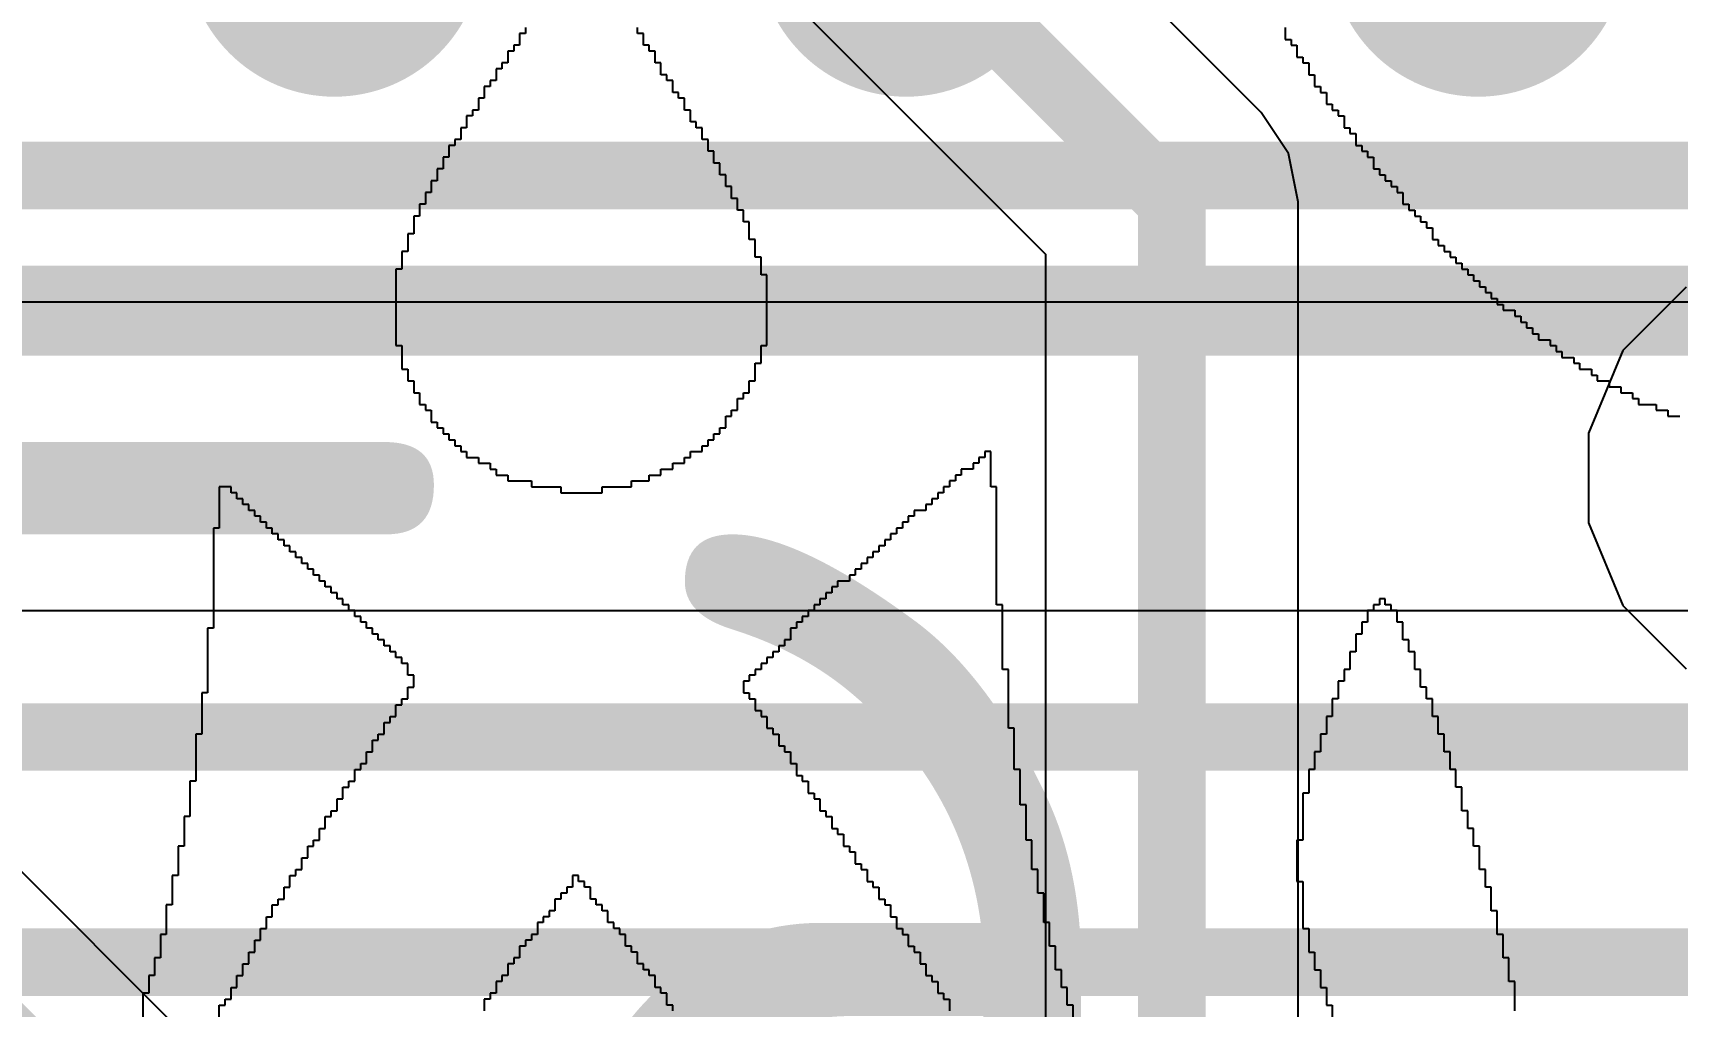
# Model space of a CAD drawing. Header units: inches. Extents: x -1.9 to 51.5, y -1.6 to 35.1.
# Drawn here: x 34.921 to 38.572, y 23.452 to 25.614 of the extents above; entities that cross this region are included whole.
import ezdxf

# ---------------------------------------------------------------- set-up
doc = ezdxf.new("R2010")
doc.units = ezdxf.units.IN
for name, color, linetype in [('Assembly Notes', 76, 'Continuous'), ('Bottom Layer', 76, 'Continuous'), ('Bottom Layer 1', 5, 'Continuous'), ('Bottom Overlay', 54, 'Continuous'), ('Top Assembly', 56, 'Continuous'), ('Top Courtyard', 56, 'Continuous'), ('Top Layer', 16, 'Continuous'), ('Top Layer 1', 1, 'Continuous'), ('Top Paste', 8, 'Continuous'), ('Top Solder', 216, 'Continuous')]:
    doc.layers.add(name, color=color, linetype=linetype)
doc.styles.add('GOST type B', font='', dxfattribs={"height": 0.2})
doc.styles.get('GOST type B').set_extended_font_data('GOST type B')

# ---------------------------------------------------------------- blocks, each defined once
blk = doc.blocks.new('SOIC_16_108')
at = {"layer": 'Top Layer 1'}
h = blk.add_hatch(color=1, dxfattribs=at)
edge = h.paths.add_edge_path()
edge.add_arc((1.7527, 1.905), 0.304, 90, 180)
edge.add_line((1.4487, 1.905), (1.4487, 1.905))
edge.add_arc((1.7527, 1.905), 0.304, 180, 270)
edge.add_line((1.7527, 1.601), (3.3491, 1.601))
edge.add_arc((3.3491, 1.905), 0.304, 270, 360)
edge.add_line((3.6531, 1.905), (3.6531, 1.905))
edge.add_arc((3.3491, 1.905), 0.304, 0, 90)
edge.add_line((3.3491, 2.209), (1.7527, 2.209))
h = blk.add_hatch(color=1, dxfattribs=at)
edge = h.paths.add_edge_path()
edge.add_arc((1.7527, 0.635), 0.304, 90, 180)
edge.add_line((1.4487, 0.635), (1.4487, 0.635))
edge.add_arc((1.7527, 0.635), 0.304, 180, 270)
edge.add_line((1.7527, 0.331), (3.3491, 0.331))
edge.add_arc((3.3491, 0.635), 0.304, 270, 360)
edge.add_line((3.6531, 0.635), (3.6531, 0.635))
edge.add_arc((3.3491, 0.635), 0.304, 0, 90)
edge.add_line((3.3491, 0.939), (1.7527, 0.939))
h = blk.add_hatch(color=1, dxfattribs=at)
edge = h.paths.add_edge_path()
edge.add_arc((1.7527, -0.635), 0.304, 90, 180)
edge.add_line((1.4487, -0.635), (1.4487, -0.635))
edge.add_arc((1.7527, -0.635), 0.304, 180, 270)
edge.add_line((1.7527, -0.939), (3.3491, -0.939))
edge.add_arc((3.3491, -0.635), 0.304, 270, 360)
edge.add_line((3.6531, -0.635), (3.6531, -0.635))
edge.add_arc((3.3491, -0.635), 0.304, 0, 90)
edge.add_line((3.3491, -0.331), (1.7527, -0.331))
at = {"layer": 'Top Paste'}
h = blk.add_hatch(color=8, dxfattribs=at)
edge = h.paths.add_edge_path()
edge.add_arc((1.7527, 1.905), 0.304, 90, 180)
edge.add_line((1.4487, 1.905), (1.4487, 1.905))
edge.add_arc((1.7527, 1.905), 0.304, 180, 270)
edge.add_line((1.7527, 1.601), (3.3491, 1.601))
edge.add_arc((3.3491, 1.905), 0.304, 270, 360)
edge.add_line((3.6531, 1.905), (3.6531, 1.905))
edge.add_arc((3.3491, 1.905), 0.304, 0, 90)
edge.add_line((3.3491, 2.209), (1.7527, 2.209))
h = blk.add_hatch(color=8, dxfattribs=at)
edge = h.paths.add_edge_path()
edge.add_arc((1.7527, 0.635), 0.304, 90, 180)
edge.add_line((1.4487, 0.635), (1.4487, 0.635))
edge.add_arc((1.7527, 0.635), 0.304, 180, 270)
edge.add_line((1.7527, 0.331), (3.3491, 0.331))
edge.add_arc((3.3491, 0.635), 0.304, 270, 360)
edge.add_line((3.6531, 0.635), (3.6531, 0.635))
edge.add_arc((3.3491, 0.635), 0.304, 0, 90)
edge.add_line((3.3491, 0.939), (1.7527, 0.939))
h = blk.add_hatch(color=8, dxfattribs=at)
edge = h.paths.add_edge_path()
edge.add_arc((1.7527, -0.635), 0.304, 90, 180)
edge.add_line((1.4487, -0.635), (1.4487, -0.635))
edge.add_arc((1.7527, -0.635), 0.304, 180, 270)
edge.add_line((1.7527, -0.939), (3.3491, -0.939))
edge.add_arc((3.3491, -0.635), 0.304, 270, 360)
edge.add_line((3.6531, -0.635), (3.6531, -0.635))
edge.add_arc((3.3491, -0.635), 0.304, 0, 90)
edge.add_line((3.3491, -0.331), (1.7527, -0.331))
at = {"layer": 'Top Solder'}
h = blk.add_hatch(color=216, dxfattribs=at)
edge = h.paths.add_edge_path()
edge.add_arc((1.7527, 1.905), 0.329, 90, 180)
edge.add_line((1.4237, 1.905), (1.4237, 1.905))
edge.add_arc((1.7527, 1.905), 0.329, 180, 270)
edge.add_line((1.7527, 1.576), (3.3491, 1.576))
edge.add_arc((3.3491, 1.905), 0.329, 270, 360)
edge.add_line((3.6781, 1.905), (3.6781, 1.905))
edge.add_arc((3.3491, 1.905), 0.329, 0, 90)
edge.add_line((3.3491, 2.234), (1.7527, 2.234))
h = blk.add_hatch(color=216, dxfattribs=at)
edge = h.paths.add_edge_path()
edge.add_arc((1.7527, 0.635), 0.329, 90, 180)
edge.add_line((1.4237, 0.635), (1.4237, 0.635))
edge.add_arc((1.7527, 0.635), 0.329, 180, 270)
edge.add_line((1.7527, 0.306), (3.3491, 0.306))
edge.add_arc((3.3491, 0.635), 0.329, 270, 360)
edge.add_line((3.6781, 0.635), (3.6781, 0.635))
edge.add_arc((3.3491, 0.635), 0.329, 0, 90)
edge.add_line((3.3491, 0.964), (1.7527, 0.964))
h = blk.add_hatch(color=216, dxfattribs=at)
edge = h.paths.add_edge_path()
edge.add_arc((1.7527, -0.635), 0.329, 90, 180)
edge.add_line((1.4237, -0.635), (1.4237, -0.635))
edge.add_arc((1.7527, -0.635), 0.329, 180, 270)
edge.add_line((1.7527, -0.964), (3.3491, -0.964))
edge.add_arc((3.3491, -0.635), 0.329, 270, 360)
edge.add_line((3.6781, -0.635), (3.6781, -0.635))
edge.add_arc((3.3491, -0.635), 0.329, 0, 90)
edge.add_line((3.3491, -0.306), (1.7527, -0.306))
at = {"layer": 'Top Assembly'}
blk.add_lwpolyline([(4.1531, -5.45, 0.2, 0.2, 0), (4.1531, 5.45, 0.2, 0.2, 0)], format="xyseb", dxfattribs=at)
at = {"layer": 'Top Courtyard'}
blk.add_lwpolyline([(4.1531, -5.45, 0.2, 0.2, 0), (4.1531, 5.45, 0.2, 0.2, 0)], format="xyseb", dxfattribs=at)
blk = doc.blocks.new('SOT23_3_B_112')
at = {"layer": 'Assembly Notes', "style": 'GOST type B', "text_generation_flag": 2}
blk.add_text('VT2_9', height=2.15, rotation=180, dxfattribs=at).set_placement((-0.025, -1.9))

msp = doc.modelspace()

# ---------------------------------------------------------------- linework, layer by layer
at = {"layer": 'Bottom Layer'}
for p, q in [((38.5918, 25.0489), (38.4511, 24.9082)), ((38.4511, 24.9082), (38.375, 24.7245)), ((38.375, 24.7245), (38.375, 24.5255)), ((38.375, 24.5255), (38.4511, 24.3418)), ((38.4511, 24.3418), (38.5918, 24.2011))]:
    msp.add_line(p, q, dxfattribs=at)
at = {"layer": 'Bottom Layer 1'}
for p, q in [((31.0705, 31.2215), (37.1696, 25.1224)), ((37.6483, 25.4368), (35.585, 27.5)), ((35.3977, 23.2488), (32.0458, 26.6008)), ((37.709, 25.3458), (37.6483, 25.4368)), ((37.7304, 25.2385), (37.709, 25.3458)), ((37.7304, 23.3751), (37.7304, 25.2385)), ((37.1696, 25.1224), (37.1696, 23.3751))]:
    msp.add_line(p, q, dxfattribs=at)
for points in [[(30.886, 31.8025, 0.15, 0.15, 0), (37.45, 25.2385, 0.15, 0.15, 0)], [(31.8475, 26.4025, 0.15, 0.15, 0), (35.5, 22.75, 0.15, 0.15, 0)], [(37.45, 22.95, 0.15, 0.15, 0), (37.45, 25.2385, 0.15, 0.15, 0)]]:
    msp.add_lwpolyline(points, format="xyseb", dxfattribs=at)
msp.add_lwpolyline([(37.4125, 25.2385, 0.075, 0.075, 1), (37.4875, 25.2385, 0.075, 0.075, 1)], format="xyseb", close=True, dxfattribs=at)
msp.add_lwpolyline([(37.4125, 25.2385, 0.075, 0.075, 1), (37.4875, 25.2385, 0.075, 0.075, 1)], format="xyseb", close=True, dxfattribs=at)
at = {"layer": 'Bottom Overlay'}
for p, q in [((36.0146, 25.6123), (36.0015, 25.6123)), ((36.0015, 25.6123), (36.0015, 25.5862)), ((36.0146, 25.6254), (36.0146, 25.6123)), ((36.2631, 25.6123), (36.2631, 25.6254)), ((36.2762, 25.6123), (36.2631, 25.6123)), ((36.2762, 25.5862), (36.2762, 25.6123)), ((37.7015, 25.6254), (37.7015, 25.5992)), ((37.7015, 25.5992), (37.7146, 25.5992)), ((37.7146, 25.5992), (37.7146, 25.5862)), ((35.9885, 25.5731), (35.9754, 25.5731)), ((35.9754, 25.5731), (35.9754, 25.5469)), ((36.0015, 25.5862), (35.9885, 25.5862)), ((35.9885, 25.5862), (35.9885, 25.5731)), ((36.2892, 25.5862), (36.2762, 25.5862)), ((36.2892, 25.5731), (36.2892, 25.5862)), ((36.3023, 25.5731), (36.2892, 25.5731)), ((36.3023, 25.5469), (36.3023, 25.5731)), ((37.7146, 25.5862), (37.7277, 25.5862)), ((37.7277, 25.5862), (37.7277, 25.56)), ((37.7277, 25.56), (37.7408, 25.56)), ((37.7408, 25.56), (37.7408, 25.5469)), ((35.9623, 25.5338), (35.9492, 25.5338)), ((35.9492, 25.5338), (35.9492, 25.5077)), ((35.9754, 25.5469), (35.9623, 25.5469)), ((35.9623, 25.5469), (35.9623, 25.5338)), ((36.3154, 25.5469), (36.3023, 25.5469)), ((36.3154, 25.5208), (36.3154, 25.5469)), ((37.7408, 25.5469), (37.7538, 25.5469)), ((37.7538, 25.5469), (37.7538, 25.5208)), ((35.9362, 25.4946), (35.9231, 25.4946)), ((35.9231, 25.4946), (35.9231, 25.4685)), ((35.9492, 25.5077), (35.9362, 25.5077)), ((35.9362, 25.5077), (35.9362, 25.4946)), ((36.3285, 25.5208), (36.3154, 25.5208)), ((36.3285, 25.5077), (36.3285, 25.5208)), ((36.3415, 25.5077), (36.3285, 25.5077)), ((36.3415, 25.4815), (36.3415, 25.5077)), ((37.7538, 25.5208), (37.7669, 25.5208)), ((37.7669, 25.5208), (37.7669, 25.4946)), ((37.7669, 25.4946), (37.78, 25.4946)), ((37.78, 25.4946), (37.78, 25.4815)), ((35.9231, 25.4685), (35.91, 25.4685)), ((35.91, 25.4685), (35.91, 25.4423)), ((36.3546, 25.4815), (36.3415, 25.4815)), ((36.3546, 25.4685), (36.3546, 25.4815)), ((36.3677, 25.4685), (36.3546, 25.4685)), ((36.3677, 25.4423), (36.3677, 25.4685)), ((37.78, 25.4815), (37.7931, 25.4815)), ((37.7931, 25.4815), (37.7931, 25.4554)), ((37.7931, 25.4554), (37.8062, 25.4554)), ((37.8062, 25.4554), (37.8062, 25.4423)), ((35.8969, 25.4292), (35.8838, 25.4292)), ((35.8838, 25.4292), (35.8838, 25.4031)), ((35.91, 25.4423), (35.8969, 25.4423)), ((35.8969, 25.4423), (35.8969, 25.4292)), ((36.3808, 25.4423), (36.3677, 25.4423)), ((36.3808, 25.4162), (36.3808, 25.4423)), ((36.3938, 25.4162), (36.3808, 25.4162)), ((36.3938, 25.4031), (36.3938, 25.4162)), ((37.8062, 25.4423), (37.8192, 25.4423)), ((37.8192, 25.4423), (37.8192, 25.4292)), ((37.8192, 25.4292), (37.8323, 25.4292)), ((37.8323, 25.4292), (37.8323, 25.4031)), ((35.8708, 25.3769), (35.8577, 25.3769)), ((35.8577, 25.3769), (35.8577, 25.3638)), ((35.8838, 25.4031), (35.8708, 25.4031)), ((35.8708, 25.4031), (35.8708, 25.3769)), ((36.4069, 25.4031), (36.3938, 25.4031)), ((36.4069, 25.3769), (36.4069, 25.4031)), ((36.42, 25.3769), (36.4069, 25.3769)), ((36.42, 25.3508), (36.42, 25.3769)), ((37.8323, 25.4031), (37.8454, 25.4031)), ((37.8454, 25.4031), (37.8454, 25.39)), ((37.8454, 25.39), (37.8585, 25.39)), ((37.8585, 25.39), (37.8585, 25.3638)), ((35.8577, 25.3638), (35.8446, 25.3638)), ((35.8446, 25.3638), (35.8446, 25.3377)), ((36.4331, 25.3508), (36.42, 25.3508)), ((36.4331, 25.3246), (36.4331, 25.3508)), ((37.8585, 25.3638), (37.8715, 25.3638)), ((37.8715, 25.3638), (37.8715, 25.3508)), ((37.8715, 25.3508), (37.8846, 25.3508)), ((37.8846, 25.3508), (37.8846, 25.3377)), ((35.8315, 25.3115), (35.8185, 25.3115)), ((35.8185, 25.3115), (35.8185, 25.2854)), ((35.8446, 25.3377), (35.8315, 25.3377)), ((35.8315, 25.3377), (35.8315, 25.3115)), ((36.4462, 25.3246), (36.4331, 25.3246)), ((36.4462, 25.2985), (36.4462, 25.3246)), ((37.8846, 25.3377), (37.8977, 25.3377)), ((37.8977, 25.3377), (37.8977, 25.3115)), ((37.8977, 25.3115), (37.9108, 25.3115)), ((37.9108, 25.3115), (37.9108, 25.2985)), ((35.8185, 25.2854), (35.8054, 25.2854)), ((35.8054, 25.2854), (35.8054, 25.2592)), ((36.4592, 25.2985), (36.4462, 25.2985)), ((36.4592, 25.2723), (36.4592, 25.2985)), ((36.4723, 25.2723), (36.4592, 25.2723)), ((36.4723, 25.2462), (36.4723, 25.2723)), ((37.9108, 25.2985), (37.9238, 25.2985)), ((37.9238, 25.2985), (37.9238, 25.2854)), ((37.9238, 25.2854), (37.9369, 25.2854)), ((37.9369, 25.2854), (37.9369, 25.2723)), ((37.9369, 25.2723), (37.95, 25.2723)), ((37.95, 25.2723), (37.95, 25.2592)), ((35.7923, 25.2331), (35.7792, 25.2331)), ((35.7792, 25.2331), (35.7792, 25.2069)), ((35.8054, 25.2592), (35.7923, 25.2592)), ((35.7923, 25.2592), (35.7923, 25.2331)), ((36.4854, 25.2462), (36.4723, 25.2462)), ((36.4854, 25.22), (36.4854, 25.2462)), ((37.95, 25.2592), (37.9631, 25.2592)), ((37.9631, 25.2592), (37.9631, 25.2331)), ((37.9631, 25.2331), (37.9762, 25.2331)), ((37.9762, 25.2331), (37.9762, 25.22)), ((35.7792, 25.2069), (35.7662, 25.2069)), ((35.7662, 25.2069), (35.7662, 25.1677)), ((36.4985, 25.22), (36.4854, 25.22)), ((36.4985, 25.1938), (36.4985, 25.22)), ((37.9762, 25.22), (37.9892, 25.22)), ((37.9892, 25.22), (37.9892, 25.2069)), ((37.9892, 25.2069), (38.0023, 25.2069)), ((38.0023, 25.2069), (38.0023, 25.1938)), ((35.7662, 25.1677), (35.7531, 25.1677)), ((35.7531, 25.1677), (35.7531, 25.1285)), ((36.5115, 25.1938), (36.4985, 25.1938)), ((36.5115, 25.1546), (36.5115, 25.1938)), ((38.0023, 25.1938), (38.0154, 25.1938)), ((38.0154, 25.1938), (38.0154, 25.1808)), ((38.0154, 25.1808), (38.0285, 25.1808)), ((38.0285, 25.1808), (38.0285, 25.1546)), ((35.7531, 25.1285), (35.74, 25.1285)), ((35.74, 25.1285), (35.74, 25.0892)), ((36.5246, 25.1546), (36.5115, 25.1546)), ((36.5246, 25.1154), (36.5246, 25.1546)), ((38.0285, 25.1546), (38.0415, 25.1546)), ((38.0415, 25.1546), (38.0415, 25.1415)), ((38.0415, 25.1415), (38.0546, 25.1415)), ((38.0546, 25.1415), (38.0546, 25.1285)), ((38.0546, 25.1285), (38.0677, 25.1285)), ((38.0677, 25.1285), (38.0677, 25.1154)), ((35.74, 25.0892), (35.7269, 25.0892)), ((35.7269, 25.0892), (35.7269, 24.9192)), ((36.5377, 25.1154), (36.5246, 25.1154)), ((36.5377, 25.0762), (36.5377, 25.1154)), ((38.0677, 25.1154), (38.0808, 25.1154)), ((38.0808, 25.1154), (38.0808, 25.1023)), ((38.0808, 25.1023), (38.0938, 25.1023)), ((38.0938, 25.1023), (38.0938, 25.0892)), ((38.0938, 25.0892), (38.1069, 25.0892)), ((38.1069, 25.0892), (38.1069, 25.0762)), ((36.5508, 25.0762), (36.5377, 25.0762)), ((36.5508, 24.9192), (36.5508, 25.0762)), ((38.1069, 25.0762), (38.12, 25.0762)), ((38.12, 25.0762), (38.12, 25.0631)), ((38.12, 25.0631), (38.1331, 25.0631)), ((38.1331, 25.0631), (38.1331, 25.05)), ((38.1331, 25.05), (38.1462, 25.05)), ((38.1462, 25.05), (38.1462, 25.0369)), ((38.1462, 25.0369), (38.1592, 25.0369)), ((38.1592, 25.0369), (38.1592, 25.0238)), ((38.1592, 25.0238), (38.1723, 25.0238)), ((38.1723, 25.0238), (38.1723, 25.0108)), ((38.1723, 25.0108), (38.1854, 25.0108)), ((38.1854, 25.0108), (38.1854, 24.9977)), ((38.1854, 24.9977), (38.2115, 24.9977)), ((38.2115, 24.9977), (38.2115, 24.9846)), ((38.2115, 24.9846), (38.2246, 24.9846)), ((38.2246, 24.9846), (38.2246, 24.9715)), ((38.2246, 24.9715), (38.2377, 24.9715)), ((38.2377, 24.9715), (38.2377, 24.9585)), ((38.2377, 24.9585), (38.2508, 24.9585)), ((38.2508, 24.9585), (38.2508, 24.9454)), ((38.2508, 24.9454), (38.2638, 24.9454)), ((38.2638, 24.9454), (38.2638, 24.9323)), ((35.7269, 24.9192), (35.74, 24.9192)), ((35.74, 24.9192), (35.74, 24.8669)), ((36.5377, 24.88), (36.5377, 24.9192)), ((36.5377, 24.9192), (36.5508, 24.9192)), ((38.2638, 24.9323), (38.29, 24.9323)), ((38.29, 24.9323), (38.29, 24.9192)), ((38.29, 24.9192), (38.3031, 24.9192)), ((38.3031, 24.9192), (38.3031, 24.9062)), ((38.3031, 24.9062), (38.3162, 24.9062)), ((38.3162, 24.9062), (38.3162, 24.8931)), ((35.74, 24.8669), (35.7531, 24.8669)), ((35.7531, 24.8669), (35.7531, 24.8408)), ((36.5246, 24.8408), (36.5246, 24.88)), ((36.5246, 24.88), (36.5377, 24.88)), ((38.3162, 24.8931), (38.3423, 24.8931)), ((38.3423, 24.8931), (38.3423, 24.88)), ((38.3423, 24.88), (38.3554, 24.88)), ((38.3554, 24.88), (38.3554, 24.8669)), ((38.3554, 24.8669), (38.3815, 24.8669)), ((38.3815, 24.8669), (38.3815, 24.8538)), ((35.7531, 24.8408), (35.7662, 24.8408)), ((35.7662, 24.8408), (35.7662, 24.8146)), ((36.5115, 24.8146), (36.5115, 24.8408)), ((36.5115, 24.8408), (36.5246, 24.8408)), ((38.3815, 24.8538), (38.3946, 24.8538)), ((38.3946, 24.8538), (38.3946, 24.8408)), ((38.3946, 24.8408), (38.4208, 24.8408)), ((38.4208, 24.8408), (38.4208, 24.8277)), ((35.7662, 24.8146), (35.7792, 24.8146)), ((35.7792, 24.8146), (35.7792, 24.7885)), ((36.4854, 24.7754), (36.4854, 24.8015)), ((36.4854, 24.8015), (36.4985, 24.8015)), ((36.4985, 24.8015), (36.4985, 24.8146)), ((36.4985, 24.8146), (36.5115, 24.8146)), ((38.4208, 24.8277), (38.4469, 24.8277)), ((38.4469, 24.8277), (38.4469, 24.8146)), ((38.4469, 24.8146), (38.4731, 24.8146)), ((38.4731, 24.8146), (38.4731, 24.8015)), ((38.4731, 24.8015), (38.4862, 24.8015)), ((38.4862, 24.8015), (38.4862, 24.7885)), ((35.7792, 24.7885), (35.7923, 24.7885)), ((35.7923, 24.7885), (35.7923, 24.7754)), ((35.7923, 24.7754), (35.8054, 24.7754)), ((35.8054, 24.7754), (35.8054, 24.7492)), ((36.4592, 24.7362), (36.4592, 24.7623)), ((36.4592, 24.7623), (36.4723, 24.7623)), ((36.4723, 24.7623), (36.4723, 24.7754)), ((36.4723, 24.7754), (36.4854, 24.7754)), ((38.4862, 24.7885), (38.5254, 24.7885)), ((38.5254, 24.7885), (38.5254, 24.7754)), ((38.5254, 24.7754), (38.5515, 24.7754)), ((38.5515, 24.7754), (38.5515, 24.7623)), ((38.5515, 24.7623), (38.5777, 24.7623)), ((35.8054, 24.7492), (35.8185, 24.7492)), ((35.8185, 24.7492), (35.8185, 24.7362)), ((35.8185, 24.7362), (35.8315, 24.7362)), ((35.8315, 24.7362), (35.8315, 24.7231)), ((35.8315, 24.7231), (35.8446, 24.7231)), ((35.8446, 24.7231), (35.8446, 24.71)), ((36.4331, 24.71), (36.4331, 24.7231)), ((36.4331, 24.7231), (36.4462, 24.7231)), ((36.4462, 24.7231), (36.4462, 24.7362)), ((36.4462, 24.7362), (36.4592, 24.7362)), ((35.8446, 24.71), (35.8577, 24.71)), ((35.8577, 24.71), (35.8577, 24.6969)), ((35.8577, 24.6969), (35.8708, 24.6969)), ((35.8708, 24.6969), (35.8708, 24.6838)), ((35.8708, 24.6838), (35.8838, 24.6838)), ((35.8838, 24.6838), (35.8838, 24.6708)), ((36.3808, 24.6708), (36.3808, 24.6838)), ((36.3808, 24.6838), (36.4069, 24.6838)), ((36.4069, 24.6838), (36.4069, 24.6969)), ((36.4069, 24.6969), (36.42, 24.6969)), ((36.42, 24.6969), (36.42, 24.71)), ((36.42, 24.71), (36.4331, 24.71)), ((37.0477, 24.6838), (37.0346, 24.6838)), ((37.0346, 24.6838), (37.0346, 24.6708)), ((37.0477, 24.6054), (37.0477, 24.6838)), ((35.8838, 24.6708), (35.91, 24.6708)), ((35.91, 24.6708), (35.91, 24.6577)), ((35.91, 24.6577), (35.9362, 24.6577)), ((35.9362, 24.6577), (35.9362, 24.6446)), ((36.3415, 24.6446), (36.3415, 24.6577)), ((36.3415, 24.6577), (36.3677, 24.6577)), ((36.3677, 24.6577), (36.3677, 24.6708)), ((36.3677, 24.6708), (36.3808, 24.6708)), ((37.0215, 24.6577), (37.0085, 24.6577)), ((37.0085, 24.6577), (37.0085, 24.6446)), ((37.0346, 24.6708), (37.0215, 24.6708)), ((37.0215, 24.6708), (37.0215, 24.6577)), ((35.9362, 24.6446), (35.9492, 24.6446)), ((35.9492, 24.6446), (35.9492, 24.6315)), ((35.9492, 24.6315), (35.9754, 24.6315)), ((35.9754, 24.6315), (35.9754, 24.6185)), ((35.9754, 24.6185), (36.0277, 24.6185)), ((36.0277, 24.6185), (36.0277, 24.6054)), ((36.25, 24.6054), (36.25, 24.6185)), ((36.25, 24.6185), (36.2892, 24.6185)), ((36.2892, 24.6185), (36.2892, 24.6315)), ((36.2892, 24.6315), (36.3154, 24.6315)), ((36.3154, 24.6315), (36.3154, 24.6446)), ((36.3154, 24.6446), (36.3415, 24.6446)), ((36.9692, 24.6185), (36.9562, 24.6185)), ((36.9562, 24.6185), (36.9562, 24.6054)), ((36.9823, 24.6315), (36.9692, 24.6315)), ((36.9692, 24.6315), (36.9692, 24.6185)), ((37.0085, 24.6446), (36.9823, 24.6446)), ((36.9823, 24.6446), (36.9823, 24.6315)), ((35.3608, 24.6054), (35.3346, 24.6054)), ((35.3346, 24.6054), (35.3346, 24.5138)), ((35.3608, 24.5923), (35.3608, 24.6054)), ((35.3738, 24.5923), (35.3608, 24.5923)), ((35.3738, 24.5792), (35.3738, 24.5923)), ((35.3869, 24.5792), (35.3738, 24.5792)), ((35.3869, 24.5662), (35.3869, 24.5792)), ((36.0277, 24.6054), (36.0931, 24.6054)), ((36.0931, 24.6054), (36.0931, 24.5923)), ((36.0931, 24.5923), (36.1846, 24.5923)), ((36.1846, 24.5923), (36.1846, 24.6054)), ((36.1846, 24.6054), (36.25, 24.6054)), ((36.93, 24.5792), (36.9169, 24.5792)), ((36.9169, 24.5792), (36.9169, 24.5662)), ((36.9431, 24.5923), (36.93, 24.5923)), ((36.93, 24.5923), (36.93, 24.5792)), ((36.9562, 24.6054), (36.9431, 24.6054)), ((36.9431, 24.6054), (36.9431, 24.5923)), ((37.0608, 24.6054), (37.0477, 24.6054)), ((37.0608, 24.3438), (37.0608, 24.6054)), ((35.4, 24.5662), (35.3869, 24.5662)), ((35.4, 24.5531), (35.4, 24.5662)), ((35.4131, 24.5531), (35.4, 24.5531)), ((35.4131, 24.54), (35.4131, 24.5531)), ((35.4262, 24.54), (35.4131, 24.54)), ((35.4262, 24.5269), (35.4262, 24.54)), ((36.8777, 24.54), (36.8646, 24.54)), ((36.8646, 24.54), (36.8646, 24.5269)), ((36.9038, 24.5531), (36.8777, 24.5531)), ((36.8777, 24.5531), (36.8777, 24.54)), ((36.9169, 24.5662), (36.9038, 24.5662)), ((36.9038, 24.5662), (36.9038, 24.5531)), ((35.3346, 24.5138), (35.3215, 24.5138)), ((35.3215, 24.5138), (35.3215, 24.2915)), ((35.4392, 24.5269), (35.4262, 24.5269)), ((35.4392, 24.5138), (35.4392, 24.5269)), ((35.4523, 24.5138), (35.4392, 24.5138)), ((35.4523, 24.5008), (35.4523, 24.5138)), ((35.4654, 24.5008), (35.4523, 24.5008)), ((35.4654, 24.4877), (35.4654, 24.5008)), ((36.8385, 24.5008), (36.8254, 24.5008)), ((36.8254, 24.5008), (36.8254, 24.4877)), ((36.8515, 24.5138), (36.8385, 24.5138)), ((36.8385, 24.5138), (36.8385, 24.5008)), ((36.8646, 24.5269), (36.8515, 24.5269)), ((36.8515, 24.5269), (36.8515, 24.5138)), ((35.4785, 24.4877), (35.4654, 24.4877)), ((35.4785, 24.4746), (35.4785, 24.4877)), ((35.4915, 24.4746), (35.4785, 24.4746)), ((35.4915, 24.4615), (35.4915, 24.4746)), ((36.8123, 24.4746), (36.7992, 24.4746)), ((36.7992, 24.4746), (36.7992, 24.4615)), ((36.8254, 24.4877), (36.8123, 24.4877)), ((36.8123, 24.4877), (36.8123, 24.4746)), ((35.5046, 24.4615), (35.4915, 24.4615)), ((35.5046, 24.4485), (35.5046, 24.4615)), ((35.5177, 24.4485), (35.5046, 24.4485)), ((35.5177, 24.4354), (35.5177, 24.4485)), ((35.5308, 24.4354), (35.5177, 24.4354)), ((35.5308, 24.4223), (35.5308, 24.4354)), ((36.7731, 24.4354), (36.76, 24.4354)), ((36.76, 24.4354), (36.76, 24.4223)), ((36.7862, 24.4485), (36.7731, 24.4485)), ((36.7731, 24.4485), (36.7731, 24.4354)), ((36.7992, 24.4615), (36.7862, 24.4615)), ((36.7862, 24.4615), (36.7862, 24.4485)), ((35.5438, 24.4223), (35.5308, 24.4223)), ((35.5438, 24.4092), (35.5438, 24.4223)), ((35.5569, 24.4092), (35.5438, 24.4092)), ((35.5569, 24.3962), (35.5569, 24.4092)), ((35.57, 24.3962), (35.5569, 24.3962)), ((35.57, 24.3831), (35.57, 24.3962)), ((36.7338, 24.3962), (36.7077, 24.3962)), ((36.7077, 24.3962), (36.7077, 24.3831)), ((36.7469, 24.4092), (36.7338, 24.4092)), ((36.7338, 24.4092), (36.7338, 24.3962)), ((36.76, 24.4223), (36.7469, 24.4223)), ((36.7469, 24.4223), (36.7469, 24.4092)), ((35.5831, 24.3831), (35.57, 24.3831)), ((35.5831, 24.37), (35.5831, 24.3831)), ((35.5962, 24.37), (35.5831, 24.37)), ((35.5962, 24.3569), (35.5962, 24.37)), ((35.6092, 24.3569), (35.5962, 24.3569)), ((35.6092, 24.3438), (35.6092, 24.3569)), ((36.6815, 24.3569), (36.6685, 24.3569)), ((36.6685, 24.3569), (36.6685, 24.3438)), ((36.6946, 24.37), (36.6815, 24.37)), ((36.6815, 24.37), (36.6815, 24.3569)), ((36.7077, 24.3831), (36.6946, 24.3831)), ((36.6946, 24.3831), (36.6946, 24.37)), ((37.9238, 24.3569), (37.9108, 24.3569)), ((37.9108, 24.3569), (37.9108, 24.3438)), ((37.9238, 24.3438), (37.9238, 24.3569)), ((35.6223, 24.3438), (35.6092, 24.3438)), ((35.6223, 24.3308), (35.6223, 24.3438)), ((35.6354, 24.3308), (35.6223, 24.3308)), ((35.6354, 24.3177), (35.6354, 24.3308)), ((36.6554, 24.3308), (36.6423, 24.3308)), ((36.6423, 24.3308), (36.6423, 24.3177)), ((36.6685, 24.3438), (36.6554, 24.3438)), ((36.6554, 24.3438), (36.6554, 24.3308)), ((37.0738, 24.3438), (37.0608, 24.3438)), ((37.0738, 24.2), (37.0738, 24.3438)), ((37.8977, 24.3308), (37.8846, 24.3308)), ((37.8846, 24.3308), (37.8846, 24.3046)), ((37.9108, 24.3438), (37.8977, 24.3438)), ((37.8977, 24.3438), (37.8977, 24.3308)), ((37.9369, 24.3438), (37.9238, 24.3438)), ((37.9369, 24.3308), (37.9369, 24.3438)), ((37.95, 24.3308), (37.9369, 24.3308)), ((37.95, 24.3046), (37.95, 24.3308)), ((35.3215, 24.2915), (35.3085, 24.2915)), ((35.3085, 24.2915), (35.3085, 24.1477)), ((35.6485, 24.3177), (35.6354, 24.3177)), ((35.6485, 24.3046), (35.6485, 24.3177)), ((35.6615, 24.3046), (35.6485, 24.3046)), ((35.6615, 24.2915), (35.6615, 24.3046)), ((35.6746, 24.2915), (35.6615, 24.2915)), ((35.6746, 24.2785), (35.6746, 24.2915)), ((36.6162, 24.2915), (36.6031, 24.2915)), ((36.6031, 24.2915), (36.6031, 24.2654)), ((36.6292, 24.3046), (36.6162, 24.3046)), ((36.6162, 24.3046), (36.6162, 24.2915)), ((36.6423, 24.3177), (36.6292, 24.3177)), ((36.6292, 24.3177), (36.6292, 24.3046)), ((37.8846, 24.3046), (37.8715, 24.3046)), ((37.8715, 24.3046), (37.8715, 24.2785)), ((37.9631, 24.3046), (37.95, 24.3046)), ((37.9631, 24.2654), (37.9631, 24.3046)), ((35.6877, 24.2785), (35.6746, 24.2785)), ((35.6877, 24.2654), (35.6877, 24.2785)), ((35.7008, 24.2654), (35.6877, 24.2654)), ((35.7008, 24.2523), (35.7008, 24.2654)), ((35.7138, 24.2523), (35.7008, 24.2523)), ((35.7138, 24.2392), (35.7138, 24.2523)), ((36.59, 24.2523), (36.5769, 24.2523)), ((36.5769, 24.2523), (36.5769, 24.2392)), ((36.6031, 24.2654), (36.59, 24.2654)), ((36.59, 24.2654), (36.59, 24.2523)), ((37.8715, 24.2785), (37.8585, 24.2785)), ((37.8585, 24.2785), (37.8585, 24.2392)), ((37.9762, 24.2654), (37.9631, 24.2654)), ((37.9762, 24.2392), (37.9762, 24.2654)), ((35.7269, 24.2392), (35.7138, 24.2392)), ((35.7269, 24.2262), (35.7269, 24.2392)), ((35.74, 24.2262), (35.7269, 24.2262)), ((35.74, 24.2131), (35.74, 24.2262)), ((35.7531, 24.2131), (35.74, 24.2131)), ((35.7531, 24.1869), (35.7531, 24.2131)), ((36.5508, 24.2131), (36.5377, 24.2131)), ((36.5377, 24.2131), (36.5377, 24.2)), ((36.5638, 24.2262), (36.5508, 24.2262)), ((36.5508, 24.2262), (36.5508, 24.2131)), ((36.5769, 24.2392), (36.5638, 24.2392)), ((36.5638, 24.2392), (36.5638, 24.2262)), ((37.8585, 24.2392), (37.8454, 24.2392)), ((37.8454, 24.2392), (37.8454, 24.2)), ((37.9892, 24.2392), (37.9762, 24.2392)), ((37.9892, 24.2), (37.9892, 24.2392)), ((35.7662, 24.1869), (35.7531, 24.1869)), ((35.7662, 24.1608), (35.7662, 24.1869)), ((36.5115, 24.1738), (36.4985, 24.1738)), ((36.4985, 24.1738), (36.4985, 24.1477)), ((36.5246, 24.1869), (36.5115, 24.1869)), ((36.5115, 24.1869), (36.5115, 24.1738)), ((36.5377, 24.2), (36.5246, 24.2)), ((36.5246, 24.2), (36.5246, 24.1869)), ((37.0869, 24.2), (37.0738, 24.2)), ((37.0869, 24.0692), (37.0869, 24.2)), ((37.8323, 24.1738), (37.8192, 24.1738)), ((37.8192, 24.1738), (37.8192, 24.1346)), ((37.8454, 24.2), (37.8323, 24.2)), ((37.8323, 24.2), (37.8323, 24.1738)), ((38.0023, 24.2), (37.9892, 24.2)), ((38.0023, 24.1608), (38.0023, 24.2)), ((35.3085, 24.1477), (35.2954, 24.1477)), ((35.2954, 24.1477), (35.2954, 24.0562)), ((35.7531, 24.1346), (35.7531, 24.1608)), ((35.7531, 24.1608), (35.7662, 24.1608)), ((36.4985, 24.1477), (36.5115, 24.1477)), ((36.5115, 24.1477), (36.5115, 24.1346)), ((38.0154, 24.1608), (38.0023, 24.1608)), ((38.0154, 24.1346), (38.0154, 24.1608)), ((35.7269, 24.0954), (35.7269, 24.1215)), ((35.7269, 24.1215), (35.74, 24.1215)), ((35.74, 24.1215), (35.74, 24.1346)), ((35.74, 24.1346), (35.7531, 24.1346)), ((36.5115, 24.1346), (36.5246, 24.1346)), ((36.5246, 24.1346), (36.5246, 24.1085)), ((36.5246, 24.1085), (36.5377, 24.1085)), ((36.5377, 24.1085), (36.5377, 24.0954)), ((37.8192, 24.1346), (37.8062, 24.1346)), ((37.8062, 24.1346), (37.8062, 24.0954)), ((38.0285, 24.1346), (38.0154, 24.1346)), ((38.0285, 24.0954), (38.0285, 24.1346)), ((35.7008, 24.0562), (35.7008, 24.0823)), ((35.7008, 24.0823), (35.7138, 24.0823)), ((35.7138, 24.0823), (35.7138, 24.0954)), ((35.7138, 24.0954), (35.7269, 24.0954)), ((36.5377, 24.0954), (36.5508, 24.0954)), ((36.5508, 24.0954), (36.5508, 24.0692)), ((36.5508, 24.0692), (36.5638, 24.0692)), ((36.5638, 24.0692), (36.5638, 24.0562)), ((37.1, 24.0692), (37.0869, 24.0692)), ((37.1, 23.9777), (37.1, 24.0692)), ((37.8062, 24.0954), (37.7931, 24.0954)), ((37.7931, 24.0954), (37.7931, 24.0562)), ((38.0415, 24.0954), (38.0285, 24.0954)), ((38.0415, 24.0562), (38.0415, 24.0954)), ((35.2954, 24.0562), (35.2823, 24.0562)), ((35.2823, 24.0562), (35.2823, 23.9515)), ((35.6746, 24.0169), (35.6746, 24.0431)), ((35.6746, 24.0431), (35.6877, 24.0431)), ((35.6877, 24.0431), (35.6877, 24.0562)), ((35.6877, 24.0562), (35.7008, 24.0562)), ((36.5638, 24.0562), (36.5769, 24.0562)), ((36.5769, 24.0562), (36.5769, 24.03)), ((36.5769, 24.03), (36.59, 24.03)), ((36.59, 24.03), (36.59, 24.0169)), ((37.7931, 24.0562), (37.78, 24.0562)), ((37.78, 24.0562), (37.78, 24.0169)), ((38.0546, 24.0562), (38.0415, 24.0562)), ((38.0546, 24.0169), (38.0546, 24.0562)), ((35.6485, 23.9777), (35.6485, 23.9908)), ((35.6485, 23.9908), (35.6615, 23.9908)), ((35.6615, 23.9908), (35.6615, 24.0169)), ((35.6615, 24.0169), (35.6746, 24.0169)), ((36.59, 24.0169), (36.6031, 24.0169)), ((36.6031, 24.0169), (36.6031, 23.9908)), ((36.6031, 23.9908), (36.6162, 23.9908)), ((36.6162, 23.9908), (36.6162, 23.9646)), ((37.78, 24.0169), (37.7669, 24.0169)), ((37.7669, 24.0169), (37.7669, 23.9777)), ((38.0677, 24.0169), (38.0546, 24.0169)), ((38.0677, 23.9777), (38.0677, 24.0169)), ((35.6354, 23.9515), (35.6354, 23.9777)), ((35.6354, 23.9777), (35.6485, 23.9777)), ((36.6162, 23.9646), (36.6292, 23.9646)), ((36.6292, 23.9646), (36.6292, 23.9515)), ((37.1131, 23.9777), (37.1, 23.9777)), ((37.1131, 23.8992), (37.1131, 23.9777)), ((37.7669, 23.9777), (37.7538, 23.9777)), ((37.7538, 23.9777), (37.7538, 23.9254)), ((38.0808, 23.9777), (38.0677, 23.9777)), ((38.0808, 23.9385), (38.0808, 23.9777)), ((35.2823, 23.9515), (35.2692, 23.9515)), ((35.2692, 23.9515), (35.2692, 23.8731)), ((35.6092, 23.9123), (35.6092, 23.9385)), ((35.6092, 23.9385), (35.6223, 23.9385)), ((35.6223, 23.9385), (35.6223, 23.9515)), ((35.6223, 23.9515), (35.6354, 23.9515)), ((36.6292, 23.9515), (36.6423, 23.9515)), ((36.6423, 23.9515), (36.6423, 23.9254)), ((36.6423, 23.9254), (36.6554, 23.9254)), ((36.6554, 23.9254), (36.6554, 23.9123)), ((37.7538, 23.9254), (37.7408, 23.9254)), ((37.7408, 23.9254), (37.7408, 23.8208)), ((38.0938, 23.9385), (38.0808, 23.9385)), ((38.0938, 23.8862), (38.0938, 23.9385)), ((35.5831, 23.8731), (35.5831, 23.8862)), ((35.5831, 23.8862), (35.5962, 23.8862)), ((35.5962, 23.8862), (35.5962, 23.9123)), ((35.5962, 23.9123), (35.6092, 23.9123)), ((36.6554, 23.9123), (36.6685, 23.9123)), ((36.6685, 23.9123), (36.6685, 23.8862)), ((36.6685, 23.8862), (36.6815, 23.8862)), ((36.6815, 23.8862), (36.6815, 23.8731)), ((37.1262, 23.8992), (37.1131, 23.8992)), ((37.1262, 23.8208), (37.1262, 23.8992)), ((38.1069, 23.8862), (38.0938, 23.8862)), ((38.1069, 23.8469), (38.1069, 23.8862)), ((35.2692, 23.8731), (35.2562, 23.8731)), ((35.2562, 23.8731), (35.2562, 23.8077)), ((35.5569, 23.8208), (35.5569, 23.8469)), ((35.5569, 23.8469), (35.57, 23.8469)), ((35.57, 23.8469), (35.57, 23.8731)), ((35.57, 23.8731), (35.5831, 23.8731)), ((36.6815, 23.8731), (36.6946, 23.8731)), ((36.6946, 23.8731), (36.6946, 23.8469)), ((36.6946, 23.8469), (36.7077, 23.8469)), ((36.7077, 23.8469), (36.7077, 23.8338)), ((38.12, 23.8469), (38.1069, 23.8469)), ((38.12, 23.8077), (38.12, 23.8469)), ((35.2562, 23.8077), (35.2431, 23.8077)), ((35.2431, 23.8077), (35.2431, 23.7423)), ((35.5308, 23.7815), (35.5308, 23.8077)), ((35.5308, 23.8077), (35.5438, 23.8077)), ((35.5438, 23.8077), (35.5438, 23.8208)), ((35.5438, 23.8208), (35.5569, 23.8208)), ((36.7077, 23.8338), (36.7208, 23.8338)), ((36.7208, 23.8338), (36.7208, 23.8077)), ((36.7208, 23.8077), (36.7338, 23.8077)), ((36.7338, 23.8077), (36.7338, 23.7946)), ((37.1392, 23.8208), (37.1262, 23.8208)), ((37.1392, 23.7554), (37.1392, 23.8208)), ((37.7408, 23.8208), (37.7277, 23.8208)), ((37.7277, 23.8208), (37.7277, 23.7292)), ((38.1331, 23.8077), (38.12, 23.8077)), ((38.1331, 23.7554), (38.1331, 23.8077)), ((35.5177, 23.7554), (35.5177, 23.7815)), ((35.5177, 23.7815), (35.5308, 23.7815)), ((36.7338, 23.7946), (36.7469, 23.7946)), ((36.7469, 23.7946), (36.7469, 23.7685)), ((35.2431, 23.7423), (35.23, 23.7423)), ((35.23, 23.7423), (35.23, 23.6769)), ((35.4915, 23.7162), (35.4915, 23.7423)), ((35.4915, 23.7423), (35.5046, 23.7423)), ((35.5046, 23.7423), (35.5046, 23.7554)), ((35.5046, 23.7554), (35.5177, 23.7554)), ((36.1323, 23.7423), (36.1192, 23.7423)), ((36.1192, 23.7423), (36.1192, 23.7162)), ((36.1323, 23.7292), (36.1323, 23.7423)), ((36.7469, 23.7685), (36.76, 23.7685)), ((36.76, 23.7685), (36.76, 23.7554)), ((36.76, 23.7554), (36.7731, 23.7554)), ((36.7731, 23.7554), (36.7731, 23.7292)), ((37.1523, 23.7554), (37.1392, 23.7554)), ((37.1523, 23.7031), (37.1523, 23.7554)), ((38.1462, 23.7554), (38.1331, 23.7554)), ((38.1462, 23.7162), (38.1462, 23.7554)), ((35.4785, 23.69), (35.4785, 23.7162)), ((35.4785, 23.7162), (35.4915, 23.7162)), ((36.1062, 23.7031), (36.0931, 23.7031)), ((36.0931, 23.7031), (36.0931, 23.69)), ((36.1192, 23.7162), (36.1062, 23.7162)), ((36.1062, 23.7162), (36.1062, 23.7031)), ((36.1454, 23.7292), (36.1323, 23.7292)), ((36.1454, 23.7162), (36.1454, 23.7292)), ((36.1585, 23.7162), (36.1454, 23.7162)), ((36.1585, 23.69), (36.1585, 23.7162)), ((36.7731, 23.7292), (36.7862, 23.7292)), ((36.7862, 23.7292), (36.7862, 23.7162)), ((36.7862, 23.7162), (36.7992, 23.7162)), ((36.7992, 23.7162), (36.7992, 23.69)), ((37.1654, 23.7031), (37.1523, 23.7031)), ((37.1654, 23.6377), (37.1654, 23.7031)), ((37.7277, 23.7292), (37.7408, 23.7292)), ((37.7408, 23.7292), (37.7408, 23.6246)), ((38.1592, 23.7162), (38.1462, 23.7162)), ((38.1592, 23.6638), (38.1592, 23.7162)), ((35.23, 23.6769), (35.2169, 23.6769)), ((35.2169, 23.6769), (35.2169, 23.6115)), ((35.4523, 23.6508), (35.4523, 23.6769)), ((35.4523, 23.6769), (35.4654, 23.6769)), ((35.4654, 23.6769), (35.4654, 23.69)), ((35.4654, 23.69), (35.4785, 23.69)), ((36.08, 23.6638), (36.0669, 23.6638)), ((36.0669, 23.6638), (36.0669, 23.6508)), ((36.0931, 23.69), (36.08, 23.69)), ((36.08, 23.69), (36.08, 23.6638)), ((36.1715, 23.69), (36.1585, 23.69)), ((36.1715, 23.6769), (36.1715, 23.69)), ((36.1846, 23.6769), (36.1715, 23.6769)), ((36.1846, 23.6638), (36.1846, 23.6769)), ((36.1977, 23.6638), (36.1846, 23.6638)), ((36.1977, 23.6377), (36.1977, 23.6638)), ((36.7992, 23.69), (36.8123, 23.69)), ((36.8123, 23.69), (36.8123, 23.6769)), ((36.8123, 23.6769), (36.8254, 23.6769)), ((36.8254, 23.6769), (36.8254, 23.6508)), ((38.1723, 23.6638), (38.1592, 23.6638)), ((38.1723, 23.6115), (38.1723, 23.6638)), ((35.4262, 23.5985), (35.4262, 23.6246)), ((35.4262, 23.6246), (35.4392, 23.6246)), ((35.4392, 23.6246), (35.4392, 23.6508)), ((35.4392, 23.6508), (35.4523, 23.6508)), ((36.0538, 23.6377), (36.0408, 23.6377)), ((36.0408, 23.6377), (36.0408, 23.6115)), ((36.0669, 23.6508), (36.0538, 23.6508)), ((36.0538, 23.6508), (36.0538, 23.6377)), ((36.2108, 23.6377), (36.1977, 23.6377)), ((36.2108, 23.6246), (36.2108, 23.6377)), ((36.2238, 23.6246), (36.2108, 23.6246)), ((36.2238, 23.6115), (36.2238, 23.6246)), ((36.8254, 23.6508), (36.8385, 23.6508)), ((36.8385, 23.6508), (36.8385, 23.6246)), ((36.8385, 23.6246), (36.8515, 23.6246)), ((36.8515, 23.6246), (36.8515, 23.6115)), ((37.1785, 23.6377), (37.1654, 23.6377)), ((37.1785, 23.5854), (37.1785, 23.6377)), ((37.7408, 23.6246), (37.7538, 23.6246)), ((37.7538, 23.6246), (37.7538, 23.5723)), ((35.2169, 23.6115), (35.2038, 23.6115)), ((35.2038, 23.6115), (35.2038, 23.5592)), ((35.4131, 23.5723), (35.4131, 23.5985)), ((35.4131, 23.5985), (35.4262, 23.5985)), ((36.0277, 23.5985), (36.0146, 23.5985)), ((36.0146, 23.5985), (36.0146, 23.5854)), ((36.0408, 23.6115), (36.0277, 23.6115)), ((36.0277, 23.6115), (36.0277, 23.5985)), ((36.2369, 23.6115), (36.2238, 23.6115)), ((36.2369, 23.5854), (36.2369, 23.6115)), ((36.8515, 23.6115), (36.8646, 23.6115)), ((36.8646, 23.6115), (36.8646, 23.5854)), ((38.1854, 23.6115), (38.1723, 23.6115)), ((38.1854, 23.5592), (38.1854, 23.6115)), ((35.2038, 23.5592), (35.1908, 23.5592)), ((35.1908, 23.5592), (35.1908, 23.52)), ((35.4, 23.5462), (35.4, 23.5723)), ((35.4, 23.5723), (35.4131, 23.5723)), ((36.0015, 23.5592), (35.9885, 23.5592)), ((35.9885, 23.5592), (35.9885, 23.5462)), ((36.0146, 23.5854), (36.0015, 23.5854)), ((36.0015, 23.5854), (36.0015, 23.5592)), ((36.25, 23.5854), (36.2369, 23.5854)), ((36.25, 23.5723), (36.25, 23.5854)), ((36.2631, 23.5723), (36.25, 23.5723)), ((36.2631, 23.5462), (36.2631, 23.5723)), ((36.8646, 23.5854), (36.8777, 23.5854)), ((36.8777, 23.5854), (36.8777, 23.5723)), ((36.8777, 23.5723), (36.8908, 23.5723)), ((36.8908, 23.5723), (36.8908, 23.5462)), ((37.1915, 23.5854), (37.1785, 23.5854)), ((37.1915, 23.5331), (37.1915, 23.5854)), ((37.7538, 23.5723), (37.7669, 23.5723)), ((37.7669, 23.5723), (37.7669, 23.5331)), ((38.1985, 23.5592), (38.1854, 23.5592)), ((38.1985, 23.5069), (38.1985, 23.5592)), ((35.1908, 23.52), (35.1777, 23.52)), ((35.1777, 23.52), (35.1777, 23.4808)), ((35.3738, 23.4938), (35.3738, 23.52)), ((35.3738, 23.52), (35.3869, 23.52)), ((35.3869, 23.52), (35.3869, 23.5462)), ((35.3869, 23.5462), (35.4, 23.5462)), ((35.9754, 23.52), (35.9623, 23.52)), ((35.9623, 23.52), (35.9623, 23.5069)), ((35.9885, 23.5462), (35.9754, 23.5462)), ((35.9754, 23.5462), (35.9754, 23.52)), ((36.2762, 23.5462), (36.2631, 23.5462)), ((36.2762, 23.5331), (36.2762, 23.5462)), ((36.2892, 23.5331), (36.2762, 23.5331)), ((36.2892, 23.52), (36.2892, 23.5331)), ((36.3023, 23.52), (36.2892, 23.52)), ((36.3023, 23.4938), (36.3023, 23.52)), ((36.8908, 23.5462), (36.9038, 23.5462)), ((36.9038, 23.5462), (36.9038, 23.52)), ((36.9038, 23.52), (36.9169, 23.52)), ((36.9169, 23.52), (36.9169, 23.5069)), ((37.2046, 23.5331), (37.1915, 23.5331)), ((37.2046, 23.4938), (37.2046, 23.5331)), ((37.7669, 23.5331), (37.78, 23.5331)), ((37.78, 23.5331), (37.78, 23.4938)), ((35.1777, 23.4808), (35.1646, 23.4808)), ((35.1646, 23.4808), (35.1646, 23.4285)), ((35.3608, 23.4677), (35.3608, 23.4938)), ((35.3608, 23.4938), (35.3738, 23.4938)), ((35.9492, 23.4808), (35.9362, 23.4808)), ((35.9362, 23.4808), (35.9362, 23.4677)), ((35.9623, 23.5069), (35.9492, 23.5069)), ((35.9492, 23.5069), (35.9492, 23.4808)), ((36.3154, 23.4938), (36.3023, 23.4938)), ((36.3154, 23.4808), (36.3154, 23.4938)), ((36.3285, 23.4808), (36.3154, 23.4808)), ((36.3285, 23.4546), (36.3285, 23.4808)), ((36.9169, 23.5069), (36.93, 23.5069)), ((36.93, 23.5069), (36.93, 23.4808)), ((36.93, 23.4808), (36.9431, 23.4808)), ((36.9431, 23.4808), (36.9431, 23.4677)), ((37.2177, 23.4938), (37.2046, 23.4938)), ((37.2177, 23.4546), (37.2177, 23.4938)), ((37.78, 23.4938), (37.7931, 23.4938)), ((37.7931, 23.4938), (37.7931, 23.4546)), ((38.2115, 23.5069), (38.1985, 23.5069)), ((38.2115, 23.4415), (38.2115, 23.5069)), ((35.3346, 23.4285), (35.3346, 23.4546)), ((35.3346, 23.4546), (35.3477, 23.4546)), ((35.3477, 23.4546), (35.3477, 23.4677)), ((35.3477, 23.4677), (35.3608, 23.4677)), ((35.9362, 23.4677), (35.9231, 23.4677)), ((35.9231, 23.4677), (35.9231, 23.4415)), ((36.3415, 23.4546), (36.3285, 23.4546)), ((36.3415, 23.4415), (36.3415, 23.4546)), ((36.9431, 23.4677), (36.9562, 23.4677)), ((36.9562, 23.4677), (36.9562, 23.4415)), ((37.2308, 23.4546), (37.2177, 23.4546)), ((37.2308, 23.4154), (37.2308, 23.4546)), ((37.7931, 23.4546), (37.8062, 23.4546)), ((37.8062, 23.4546), (37.8062, 23.4285))]:
    msp.add_line(p, q, dxfattribs=at)
at = {"layer": 'Top Layer'}
for p, q in [((38.5918, 25.0489), (38.4511, 24.9082)), ((38.4511, 24.9082), (38.375, 24.7245)), ((38.375, 24.7245), (38.375, 24.5255)), ((38.375, 24.5255), (38.4511, 24.3418)), ((38.4511, 24.3418), (38.5918, 24.2011))]:
    msp.add_line(p, q, dxfattribs=at)
at = {"layer": 'Top Layer 1'}
for p, q in [((28.2531, 25.0165), (41.2941, 25.0165)), ((41.2, 24.3304), (33.45, 24.3304))]:
    msp.add_line(p, q, dxfattribs=at)
for points in [[(28.2531, 25.2969, 0.15, 0.15, 0), (41.4102, 25.2969, 0.15, 0.15, 0)], [(33.45, 24.05, 0.15, 0.15, 0), (41.3282, 24.05, 0.15, 0.15, 0)], [(30.625, 23.55, 0.15, 0.15, 0), (40.975, 23.55, 0.15, 0.15, 0)]]:
    msp.add_lwpolyline(points, format="xyseb", dxfattribs=at)

# ---------------------------------------------------------------- block references
at = {"rotation": 270}
msp.add_blockref('SOIC_16_108', (36.225, 29.15), dxfattribs=at)
msp.add_blockref('SOT23_3_B_112', (29.725, 26.4))

doc.saveas('drawing.dxf')
